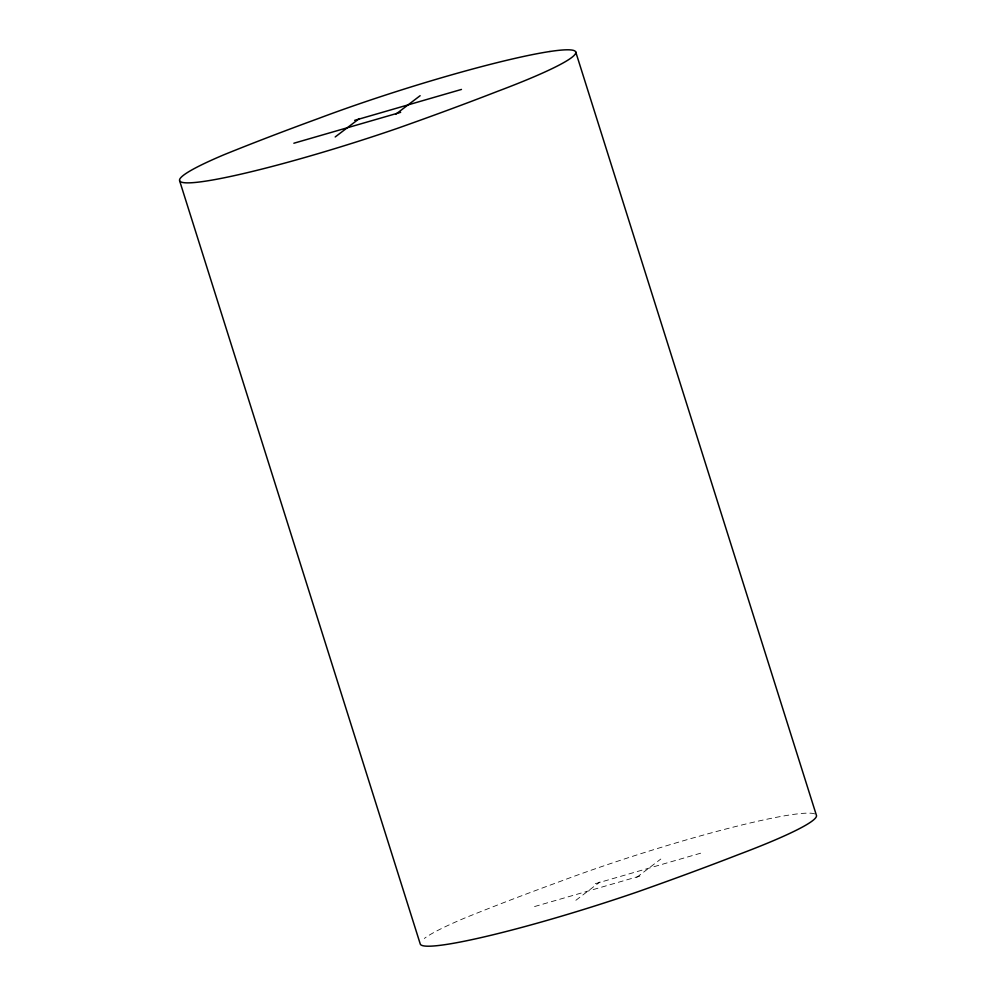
<?xml version="1.0" encoding="UTF-8"?>
<svg xmlns="http://www.w3.org/2000/svg" width="996" height="996" viewBox="0 0 996 996"><rect width="100%" height="100%" fill="white"/><g stroke="black" fill="none" stroke-linecap="round" stroke-linejoin="round"><path stroke-width="0.75" stroke-dasharray="4.98 3.74" d="M575.875 900.297L600.003 881.921M636.668 877.414L660.809 859.038M595.334 883.676L702.143 852.763M534.541 906.559L641.349 875.646M814.765 813.919A175.831 16.247 -17.5 0 0 559.167 881.809A463.563 42.816 -17.5 0 0 464.709 918.051A175.831 16.247 -17.5 0 0 424.296 938.469"/><path stroke-width="1.49" d="M335.191 136.962L359.332 118.586M395.997 114.079L420.125 95.703M354.651 120.354L461.459 89.441M293.857 143.237L400.666 112.324M575.7 51.854L816.371 815.189A175.831 16.247 -17.5 0 1 738.31 854.643A463.563 42.816 -17.5 0 1 637.739 891.806A175.831 16.247 -17.5 0 1 420.3 944.146L179.629 180.811M549.917 51.493A175.831 16.247 -17.5 0 0 318.496 118.474A463.563 42.816 -17.5 0 0 224.038 154.716A175.831 16.247 -17.5 0 0 205.413 181.172A175.831 16.247 -17.5 0 0 397.068 128.472A463.563 42.816 -17.5 0 0 497.627 91.308A175.831 16.247 -17.5 0 0 549.917 51.493"/></g></svg>
